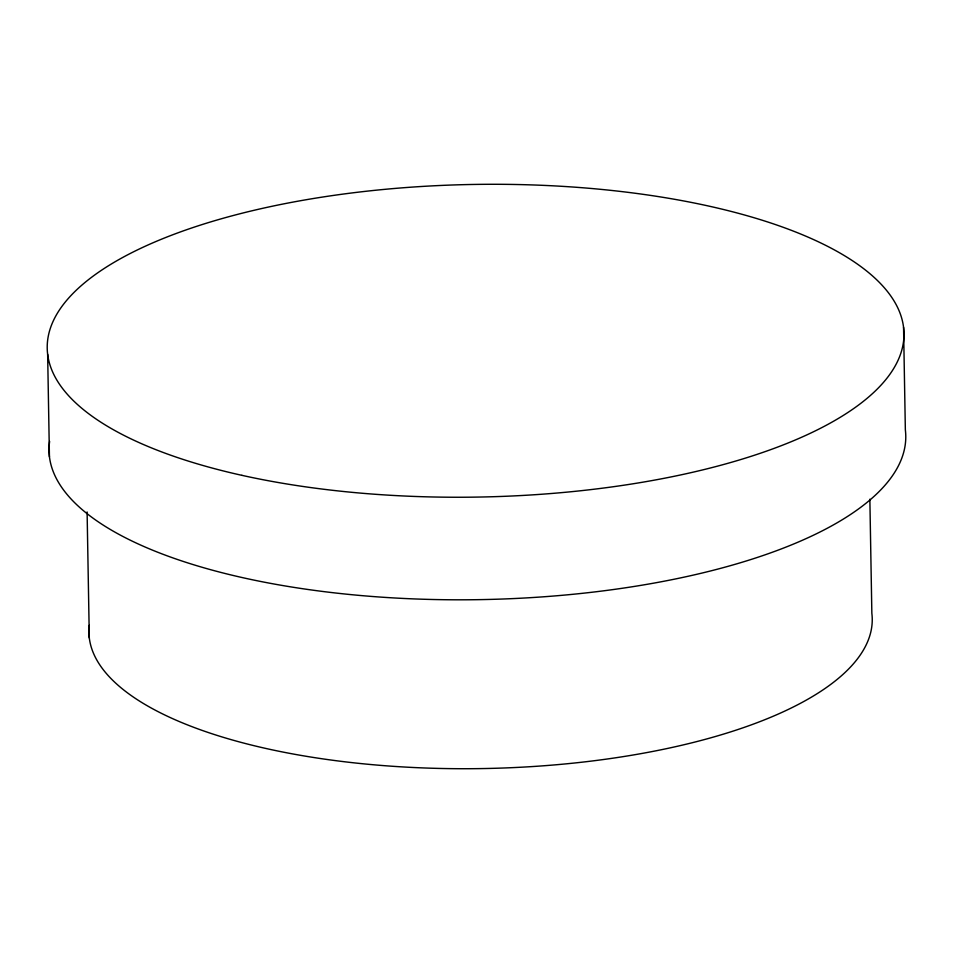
<?xml version="1.0" encoding="UTF-8"?>
<svg xmlns="http://www.w3.org/2000/svg" width="953" height="953" viewBox="0 0 953 953"><rect width="100%" height="100%" fill="white"/><g stroke="black" fill="none" stroke-linecap="round" stroke-linejoin="round"><path stroke-width="1.43" d="M903.563 327.296L905.35 429.851A428.445 156.328 -1 0 1 475.523 599.699A428.445 156.328 -1 0 1 49.627 441.442M869.863 499.193L871.852 613.339A391.719 142.926 -1 0 1 480.788 768.595A391.719 142.926 -1 0 1 89.284 625.335M87.104 511.964L89.308 637.962M47.65 354.23L49.437 456.785M241.895 475.333A428.445 156.328 -1 0 0 903.373 342.651A428.445 156.328 -1 0 0 281.552 204.311A428.445 156.328 -1 0 0 241.895 475.333"/></g></svg>
